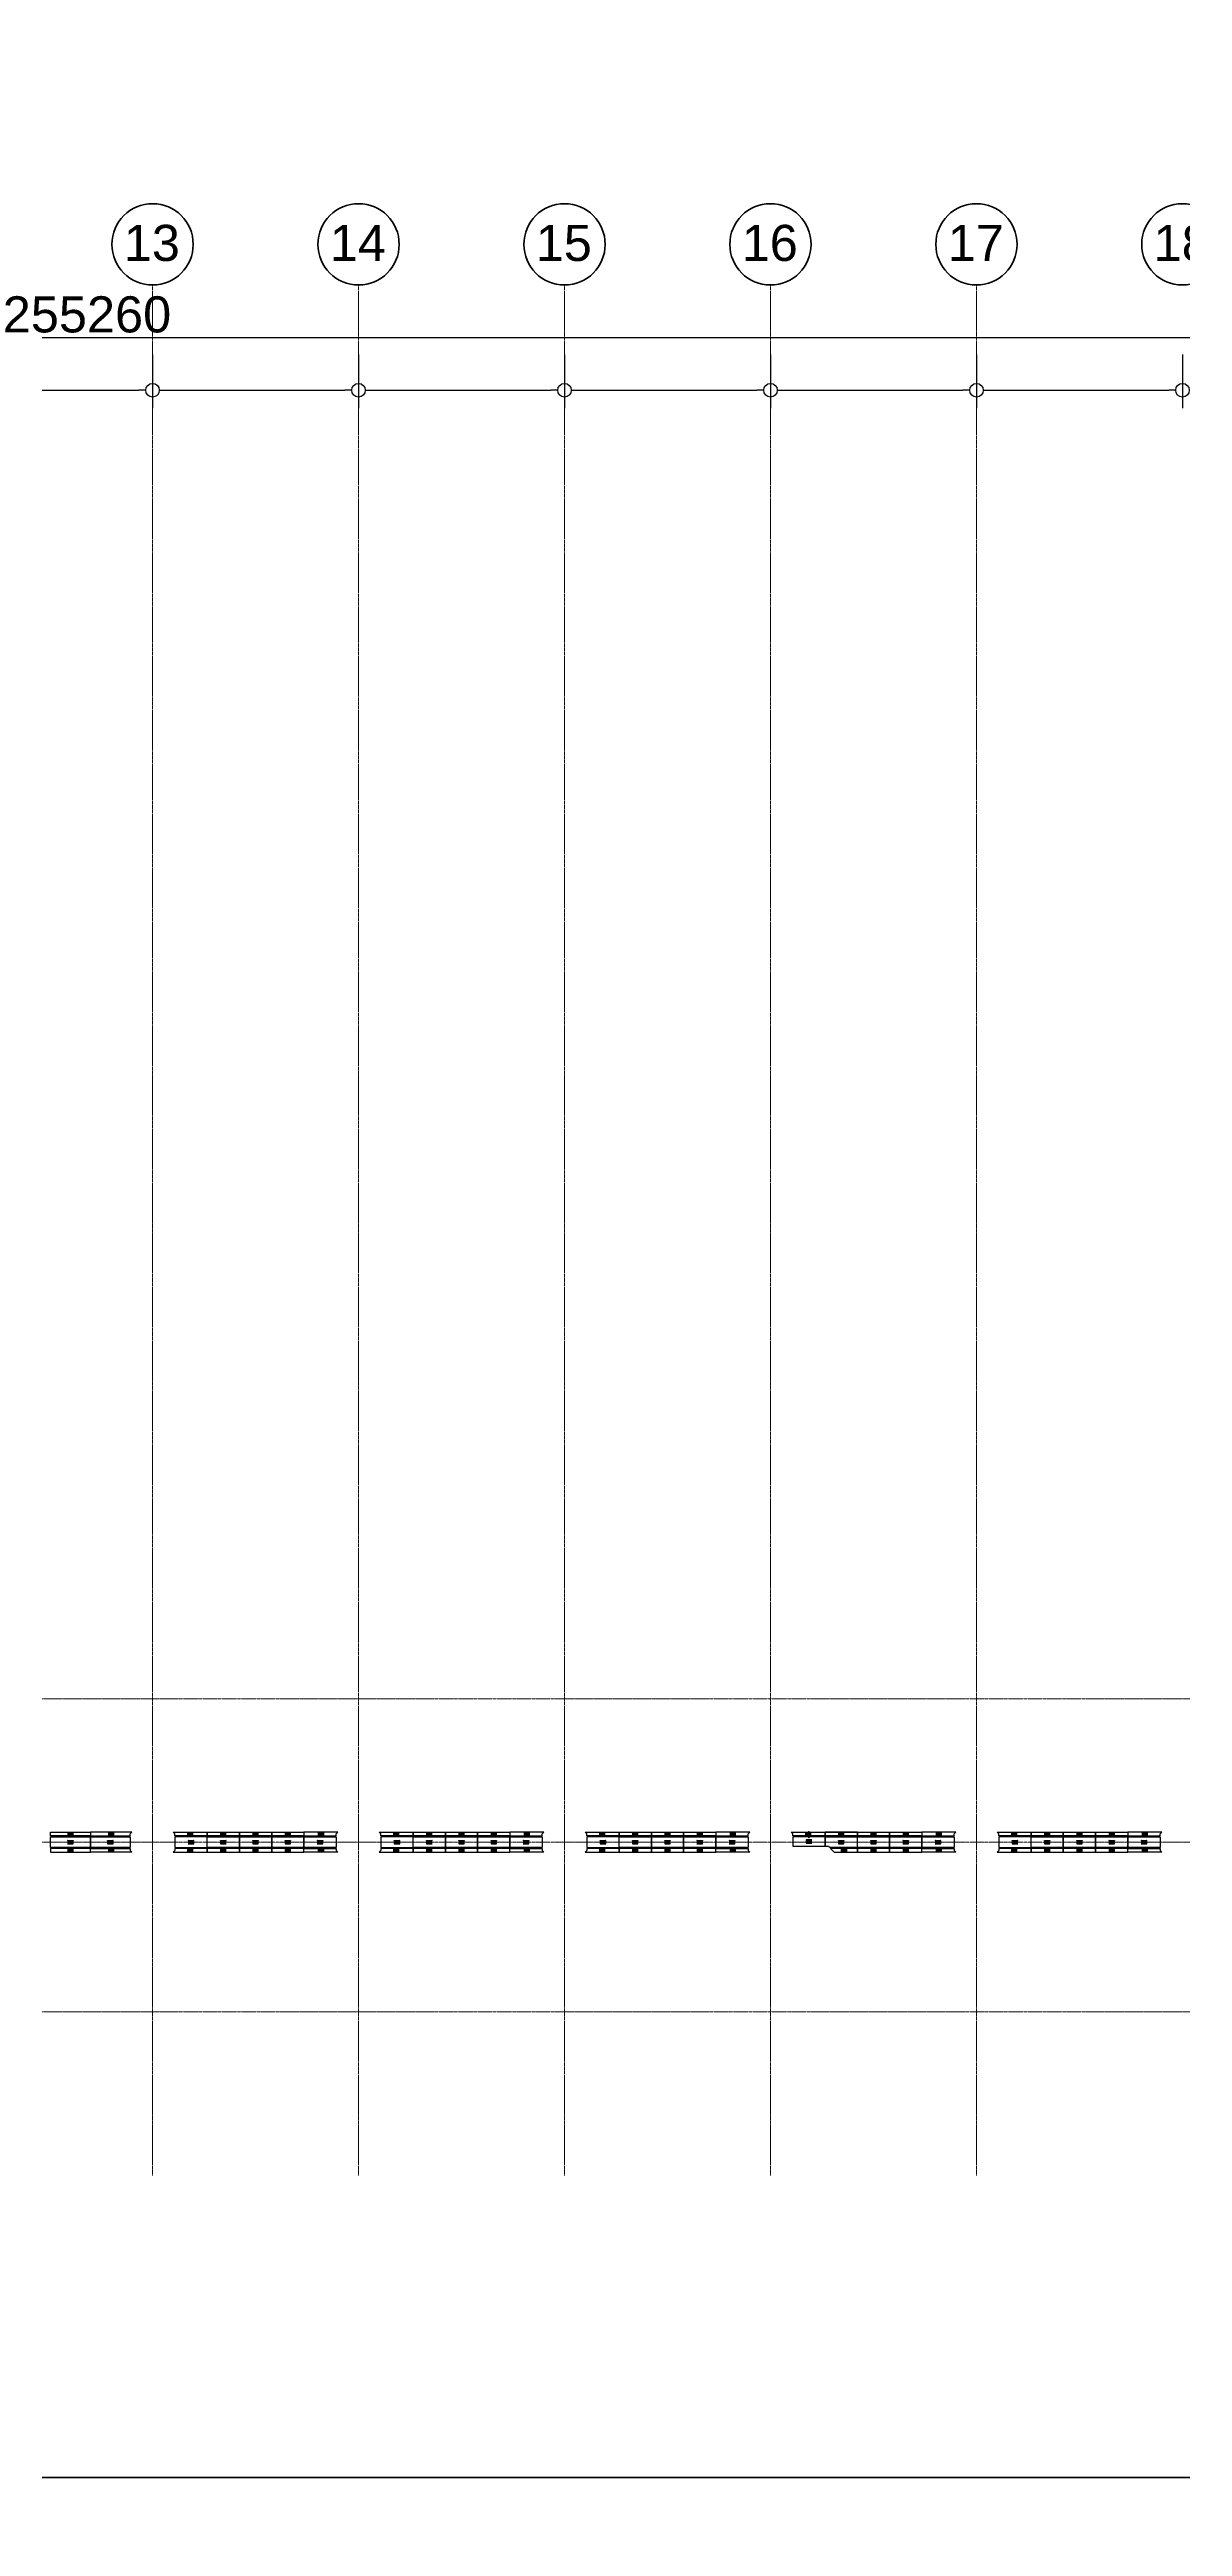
# Model space of a CAD drawing. Header units: millimetres. Extents: x -70132 to 394080, y -1879526 to 121974.
# Drawn here: x 135116 to 197816, y -452602 to -315455 of the extents above; entities that cross this region are included whole.
import ezdxf
from ezdxf.enums import TextEntityAlignment as Align

# ---------------------------------------------------------------- set-up
doc = ezdxf.new("R2010")
doc.units = ezdxf.units.MM
doc.linetypes.add('DPA_Grid _ Level 100', pattern=[10, 5.5, -1.6, 1.3, -1.6])
for name, color, linetype in [('009 - AHP_06_DATA_TEXT', 3, 'Continuous'), ('009 - AHP_06_PANEL_MAIN_COLOR_1', 3, 'Continuous'), ('C0x_300HK_CODE_DEF_SUB', 250, 'Continuous')]:
    doc.layers.add(name, color=color, linetype=linetype)
for name, color, linetype, lineweight in [('A-ANNO-DIMS', 1, 'Continuous', 9), ('S-GRID', 251, 'Continuous', 9), ('S-GRID-IDEN', 3, 'Continuous', 50)]:
    doc.layers.add(name, color=color, linetype=linetype, lineweight=lineweight)
doc.styles.add('Arial', font='arial.ttf', dxfattribs={"height": 1500})
doc.styles.add('Arial_1', font='arial.ttf', dxfattribs={"height": 2000})
doc.styles.add('Arial_2', font='arial.ttf', dxfattribs={"height": 3})
doc.styles.get("Standard").update_dxf_attribs({"font": 'arial.ttf'})
doc.dimstyles.new('DPA-DIM-3_0_C-C', dxfattribs={"dimscale": 304.8, "dimtxt": 1530.3891, "dimasz": 2.46063, "dimexe": 3.28084, "dimexo": 0.0625, "dimgap": 0.82021, "dimtad": 1, "dimdec": 0, "dimzin": 0, "dimdsep": 46, "dimtxsty": 'Arial_2', "dimblk1": 'DOTBLANK', "dimblk2": 'DOTBLANK', "dimsah": 1, "dimcen": 0.09, "dimdle": 3.28084, "dimadec": 8, "dimazin": 0, "dimtfac": 1, "dimtdec": 4, "dimtix": 1, "dimtmove": 0, "dimatfit": 3, "dimfxl": 6.56168, "dimfxlon": 1, "dimtvp": 1, "dimtolj": 1, "dimtzin": 0, "dimarcsym": 2})

# ---------------------------------------------------------------- blocks, each defined once
blk = doc.blocks.new('Grid - 100 Scale-586761-03-CONCOURSE LEVEL - REFLECTED CEILING 1_500')
at = {"layer": 'S-GRID-IDEN'}
blk.add_circle((0, 0), 4.5, dxfattribs=at)
blk = doc.blocks.new('_DotBlank')
at = {"color": 0, "linetype": 'ByBlock', "lineweight": -2}
blk.add_line((-0.5, 0), (-1, 0), dxfattribs=at)
blk.add_circle((0, 0), 0.5, dxfattribs=at)
blk = doc.blocks.new('*D677')
at = {"layer": 'A-ANNO-DIMS', "color": 0, "lineweight": -2, "transparency": 16777216}
for p, q in [((34200, 82375), (34200, 79394)), ((45600, 82375), (45600, 79394)), ((34950, 80394), (44850, 80394))]:
    blk.add_line(p, q, dxfattribs=at)
at = {"layer": 'Defpoints', "color": 0, "transparency": 16777216}
for p in [(34200, 82394), (45600, 82394), (45600, 80394)]:
    blk.add_point(p, dxfattribs=at)
at = {"layer": 'A-ANNO-DIMS', "color": 0, "lineweight": -2, "transparency": 16777216, "xscale": 750, "yscale": 750, "zscale": 750, "rotation": 180}
blk.add_blockref('_DotBlank', (34200, 80394), dxfattribs=at)
at = {"layer": 'A-ANNO-DIMS', "color": 0, "lineweight": -2, "transparency": 16777216, "xscale": 750, "yscale": 750, "zscale": 750}
blk.add_blockref('_DotBlank', (45600, 80394), dxfattribs=at)
at = {"layer": 'A-ANNO-DIMS', "color": 0, "transparency": 16777216, "insert": (39900, 80646), "char_height": 3, "width": 6922.07, "attachment_point": 5, "style": 'Arial_2'}
blk.add_mtext('\\A1;11400', dxfattribs=at)
blk = doc.blocks.new('*D678')
at = {"layer": 'A-ANNO-DIMS', "color": 0, "lineweight": -2, "transparency": 16777216}
for p, q in [((45600, 82375), (45600, 79394)), ((57000, 82375), (57000, 79394)), ((46350, 80394), (56250, 80394))]:
    blk.add_line(p, q, dxfattribs=at)
at = {"layer": 'Defpoints', "color": 0, "transparency": 16777216}
for p in [(45600, 82394), (57000, 82394), (57000, 80394)]:
    blk.add_point(p, dxfattribs=at)
at = {"layer": 'A-ANNO-DIMS', "color": 0, "lineweight": -2, "transparency": 16777216, "xscale": 750, "yscale": 750, "zscale": 750, "rotation": 180}
blk.add_blockref('_DotBlank', (45600, 80394), dxfattribs=at)
at = {"layer": 'A-ANNO-DIMS', "color": 0, "lineweight": -2, "transparency": 16777216, "xscale": 750, "yscale": 750, "zscale": 750}
blk.add_blockref('_DotBlank', (57000, 80394), dxfattribs=at)
at = {"layer": 'A-ANNO-DIMS', "color": 0, "transparency": 16777216, "insert": (51300, 80646), "char_height": 3, "width": 6922.07, "attachment_point": 5, "style": 'Arial_2'}
blk.add_mtext('\\A1;11400', dxfattribs=at)
blk = doc.blocks.new('*D679')
at = {"layer": 'A-ANNO-DIMS', "color": 0, "lineweight": -2, "transparency": 16777216}
for p, q in [((57000, 82375), (57000, 79394)), ((68400, 82375), (68400, 79394)), ((57750, 80394), (67650, 80394))]:
    blk.add_line(p, q, dxfattribs=at)
at = {"layer": 'Defpoints', "color": 0, "transparency": 16777216}
for p in [(57000, 82394), (68400, 82394), (68400, 80394)]:
    blk.add_point(p, dxfattribs=at)
at = {"layer": 'A-ANNO-DIMS', "color": 0, "lineweight": -2, "transparency": 16777216, "xscale": 750, "yscale": 750, "zscale": 750, "rotation": 180}
blk.add_blockref('_DotBlank', (57000, 80394), dxfattribs=at)
at = {"layer": 'A-ANNO-DIMS', "color": 0, "lineweight": -2, "transparency": 16777216, "xscale": 750, "yscale": 750, "zscale": 750}
blk.add_blockref('_DotBlank', (68400, 80394), dxfattribs=at)
at = {"layer": 'A-ANNO-DIMS', "color": 0, "transparency": 16777216, "insert": (62700, 80646), "char_height": 3, "width": 6922.07, "attachment_point": 5, "style": 'Arial_2'}
blk.add_mtext('\\A1;11400', dxfattribs=at)
blk = doc.blocks.new('*D680')
at = {"layer": 'A-ANNO-DIMS', "color": 0, "lineweight": -2, "transparency": 16777216}
for p, q in [((68400, 82375), (68400, 79394)), ((79800, 82375), (79800, 79394)), ((69150, 80394), (79050, 80394))]:
    blk.add_line(p, q, dxfattribs=at)
at = {"layer": 'Defpoints', "color": 0, "transparency": 16777216}
for p in [(68400, 82394), (79800, 82394), (79800, 80394)]:
    blk.add_point(p, dxfattribs=at)
at = {"layer": 'A-ANNO-DIMS', "color": 0, "lineweight": -2, "transparency": 16777216, "xscale": 750, "yscale": 750, "zscale": 750, "rotation": 180}
blk.add_blockref('_DotBlank', (68400, 80394), dxfattribs=at)
at = {"layer": 'A-ANNO-DIMS', "color": 0, "lineweight": -2, "transparency": 16777216, "xscale": 750, "yscale": 750, "zscale": 750}
blk.add_blockref('_DotBlank', (79800, 80394), dxfattribs=at)
at = {"layer": 'A-ANNO-DIMS', "color": 0, "transparency": 16777216, "insert": (74100, 80646), "char_height": 3, "width": 6922.07, "attachment_point": 5, "style": 'Arial_2'}
blk.add_mtext('\\A1;11400', dxfattribs=at)
blk = doc.blocks.new('*D681')
at = {"layer": 'A-ANNO-DIMS', "color": 0, "lineweight": -2, "transparency": 16777216}
for p, q in [((79800, 82375), (79800, 79394)), ((91200, 82375), (91200, 79394)), ((80550, 80394), (90450, 80394))]:
    blk.add_line(p, q, dxfattribs=at)
at = {"layer": 'Defpoints', "color": 0, "transparency": 16777216}
for p in [(79800, 82394), (91200, 82394), (91200, 80394)]:
    blk.add_point(p, dxfattribs=at)
at = {"layer": 'A-ANNO-DIMS', "color": 0, "lineweight": -2, "transparency": 16777216, "xscale": 750, "yscale": 750, "zscale": 750, "rotation": 180}
blk.add_blockref('_DotBlank', (79800, 80394), dxfattribs=at)
at = {"layer": 'A-ANNO-DIMS', "color": 0, "lineweight": -2, "transparency": 16777216, "xscale": 750, "yscale": 750, "zscale": 750}
blk.add_blockref('_DotBlank', (91200, 80394), dxfattribs=at)
at = {"layer": 'A-ANNO-DIMS', "color": 0, "transparency": 16777216, "insert": (85500, 80646), "char_height": 3, "width": 6922.07, "attachment_point": 5, "style": 'Arial_2'}
blk.add_mtext('\\A1;11400', dxfattribs=at)
blk = doc.blocks.new('*D682')
at = {"layer": 'A-ANNO-DIMS', "color": 0, "lineweight": -2, "transparency": 16777216}
for p, q in [((91200, 82375), (91200, 79394)), ((102600, 82375), (102600, 79394)), ((91950, 80394), (101850, 80394))]:
    blk.add_line(p, q, dxfattribs=at)
at = {"layer": 'Defpoints', "color": 0, "transparency": 16777216}
for p in [(91200, 82394), (102600, 82394), (102600, 80394)]:
    blk.add_point(p, dxfattribs=at)
at = {"layer": 'A-ANNO-DIMS', "color": 0, "lineweight": -2, "transparency": 16777216, "xscale": 750, "yscale": 750, "zscale": 750, "rotation": 180}
blk.add_blockref('_DotBlank', (91200, 80394), dxfattribs=at)
at = {"layer": 'A-ANNO-DIMS', "color": 0, "lineweight": -2, "transparency": 16777216, "xscale": 750, "yscale": 750, "zscale": 750}
blk.add_blockref('_DotBlank', (102600, 80394), dxfattribs=at)
at = {"layer": 'A-ANNO-DIMS', "color": 0, "transparency": 16777216, "insert": (96900, 80646), "char_height": 3, "width": 6922.07, "attachment_point": 5, "style": 'Arial_2'}
blk.add_mtext('\\A1;11400', dxfattribs=at)
blk = doc.blocks.new('*D683')
at = {"layer": 'A-ANNO-DIMS', "color": 0, "lineweight": -2, "transparency": 16777216}
for p, q in [((102600, 82375), (102600, 79394)), ((114000, 82375), (114000, 79394)), ((103350, 80394), (113250, 80394))]:
    blk.add_line(p, q, dxfattribs=at)
at = {"layer": 'Defpoints', "color": 0, "transparency": 16777216}
for p in [(102600, 82394), (114000, 82394), (114000, 80394)]:
    blk.add_point(p, dxfattribs=at)
at = {"layer": 'A-ANNO-DIMS', "color": 0, "lineweight": -2, "transparency": 16777216, "xscale": 750, "yscale": 750, "zscale": 750, "rotation": 180}
blk.add_blockref('_DotBlank', (102600, 80394), dxfattribs=at)
at = {"layer": 'A-ANNO-DIMS', "color": 0, "lineweight": -2, "transparency": 16777216, "xscale": 750, "yscale": 750, "zscale": 750}
blk.add_blockref('_DotBlank', (114000, 80394), dxfattribs=at)
at = {"layer": 'A-ANNO-DIMS', "color": 0, "transparency": 16777216, "insert": (108300, 80646), "char_height": 3, "width": 6922.07, "attachment_point": 5, "style": 'Arial_2'}
blk.add_mtext('\\A1;11400', dxfattribs=at)
blk = doc.blocks.new('*D689')
at = {"layer": 'A-ANNO-DIMS', "color": 0, "lineweight": -2, "transparency": 16777216}
for p, q in [((-85660, 82208), (-85660, 84309)), ((169600, 82208), (169600, 84309)), ((-84910, 83309), (168850, 83309))]:
    blk.add_line(p, q, dxfattribs=at)
at = {"layer": 'Defpoints', "color": 0, "transparency": 16777216}
for p in [(169600, 83309), (-85660, 82189), (169600, 82189)]:
    blk.add_point(p, dxfattribs=at)
at = {"layer": 'A-ANNO-DIMS', "color": 0, "lineweight": -2, "transparency": 16777216, "xscale": 750, "yscale": 750, "zscale": 750, "rotation": 180}
blk.add_blockref('_DotBlank', (-85660, 83309), dxfattribs=at)
at = {"layer": 'A-ANNO-DIMS', "color": 0, "lineweight": -2, "transparency": 16777216, "xscale": 750, "yscale": 750, "zscale": 750}
blk.add_blockref('_DotBlank', (169600, 83309), dxfattribs=at)
at = {"layer": 'A-ANNO-DIMS', "color": 0, "transparency": 16777216, "insert": (41970, 84580), "char_height": 2000, "width": 8306.48, "attachment_point": 5, "style": 'Arial_1'}
blk.add_mtext('\\A1;255260', dxfattribs=at)
blk = doc.blocks.new('000_CKST-FAMELINE_CEILING06_CODE_PANEL')
at = {"layer": 'C0x_300HK_CODE_DEF_SUB', "color": 0}
for points in [[(-3000, 4885), (-2775, 4885), (-2775, 5110), (-3000, 5110)], [(-2775, 1435), (2775, 1435), (2775, 4885), (-2775, 4885)], [(-2775, 1885), (2775, 1885), (2775, 2335), (-2775, 2335)], [(-2775, 1435), (2775, 1435), (2775, 1885), (-2775, 1885)], [(-2775, 985), (2775, 985), (2775, 1435), (-2775, 1435)], [(-2775, 535), (2775, 535), (2775, 985), (-2775, 985)], [(-2775, 85), (2775, 85), (2775, 535), (-2775, 535)], [(-2775, -365), (2775, -365), (2775, 85), (-2775, 85)], [(2775, 4885), (3000, 4885), (3000, 5110), (2775, 5110)], [(-3000, -5110), (-2775, -5110), (-2775, -4885), (-3000, -4885)], [(-2775, -815), (2775, -815), (2775, -365), (-2775, -365)], [(-2775, -1265), (2775, -1265), (2775, -815), (-2775, -815)], [(-2775, -1715), (2775, -1715), (2775, -1265), (-2775, -1265)], [(-2775, -2165), (2775, -2165), (2775, -1715), (-2775, -1715)], [(-2775, -2615), (2775, -2615), (2775, -2165), (-2775, -2165)], [(-2775, -3065), (2775, -3065), (2775, -2615), (-2775, -2615)], [(-2775, -3515), (2775, -3515), (2775, -3065), (-2775, -3065)], [(-2775, -3965), (2775, -3965), (2775, -3515), (-2775, -3515)], [(-2775, -4415), (2775, -4415), (2775, -3965), (-2775, -3965)], [(-2775, -4865), (2775, -4865), (2775, -4415), (-2775, -4415)], [(2775, -5110), (3000, -5110), (3000, -4885), (2775, -4885)]]:
    blk.add_lwpolyline(points, close=True, dxfattribs=at)
at = {"layer": 'C0x_300HK_CODE_DEF_SUB', "color": 0, "style": 'Arial'}
for s, p in [('panel_code_name', (-2625, 4580)), ('panel_matt_type', (-2625, 2030)), ('panel_no', (-2625, 1580)), ('panel_name', (-2625, 1130)), ('panel_length', (-2625, 680)), ('panel_length_1', (-2625, 230)), ('panel_length_2', (-2625, -220)), (':', (17, 4580)), (':', (17, 2030)), (':', (17, 1580)), (':', (17, 1130)), (':', (17, 680)), (':', (17, 211)), ('panel_width', (-2625, -670)), ('panel_width_2', (-2625, -1120)), ('panel_width_3', (-2625, -1570)), ('panel_color', (-2625, -2020)), ('panel_shape', (-2625, -2470)), ('panel_add-on', (-2625, -2920)), ('panel_date-create', (-2625, -3370)), ('panel_station', (-2625, -3820)), ('panel_level', (-2625, -4270)), ('panel_zone', (-2625, -4720)), (':', (17, -220)), (':', (17, -670)), (':', (17, -1120)), (':', (17, -1570)), (':', (17, -2020)), (':', (17, -2470)), (':', (17, -2920)), (':', (17, -3370)), (':', (17, -3820)), (':', (17, -4270)), (':', (17, -4720))]:
    blk.add_text(s, height=225, dxfattribs=at).set_placement(p)
at = {"layer": 'C0x_300HK_CODE_DEF_SUB', "color": 0, "lineweight": 30, "flags": 104}
blk.add_attdef('panel_code_name', text='', height=225, dxfattribs=at).set_placement((179, 4805), align=Align.TOP_LEFT)
at = {"layer": 'C0x_300HK_CODE_DEF_SUB', "color": 0, "style": 'Arial'}
for tag, p in [('panel_matt_type', (179, 2030)), ('panel_no', (179, 1580)), ('panel_name', (179, 1130)), ('panel_length', (179, 680)), ('panel_length_2', (179, 230)), ('panel_length_3', (179, -220)), ('panel_width', (179, -670)), ('panel_width_2', (179, -1120)), ('panel_width_3', (179, -1570)), ('panel_color', (179, -2020)), ('panel_shape', (179, -2470)), ('panel_add-on', (179, -2920)), ('panel_date-create', (179, -3370)), ('panel_station', (179, -3820)), ('panel_level', (179, -4270)), ('panel_zone', (179, -4720))]:
    blk.add_attdef(tag, p, '', height=225, dxfattribs=at)
blk = doc.blocks.new('A$C5f3c2f01')
at = {"layer": 'S-GRID', "linetype": 'DPA_Grid _ Level 100'}
for p, q in [((45600, -18460.1), (45600, 86222.4)), ((57000, -18460.1), (57000, 86222.4)), ((68400, -18460.1), (68400, 86222.4)), ((79800, -18460.1), (79800, 86222.4)), ((91200, -18460.1), (91200, 86222.4)), ((206752.4, 7930), (-116311.4, 7930)), ((206752.4, 0), (-116311.4, 0)), ((206752.4, -9385), (-116311.4, -9385))]:
    blk.add_line(p, q, dxfattribs=at)
at = {"layer": 'S-GRID-IDEN', "xscale": 499.9999999999995, "yscale": 499.9999999999995, "zscale": 499.9999999999995}
for p in [(45600, 88472.4), (57000, 88472.4), (68400, 88472.4), (79800, 88472.4), (91200, 88472.4), (102600, 88472.4)]:
    blk.add_blockref('Grid - 100 Scale-586761-03-CONCOURSE LEVEL - REFLECTED CEILING 1_500', p, dxfattribs=at)
at = {"layer": 'S-GRID-IDEN', "lineweight": 9, "char_height": 2000, "width": 3767.931, "attachment_point": 1, "style": 'Arial'}
for s, insert in [('13', (44006, 89551.9)), ('14', (55406, 89551.9)), ('15', (66806, 89551.9)), ('16', (78206, 89551.9)), ('17', (89606, 89551.9)), ('18', (101006, 89551.9))]:
    blk.add_mtext(s, dxfattribs=dict(at, insert=insert))
at = {"layer": 'A-ANNO-DIMS'}
dim = blk.add_linear_dim(base=(169600, 83309.3), p1=(-85660, 82188.7), p2=(169600, 82188.7), dimstyle='DPA-DIM-3_0_C-C', override={"dimpost": '<>', "dimtxsty": 'Arial_1', "dimfxl": 255260}, dxfattribs=at)
dim.commit()
dim.dimension.update_dxf_attribs({"geometry": '*D689', "text_midpoint": (41970, 83309.3), "dimtype": 128})
for base, p1, p2, picture, middle in [((45600, 80394.1), (34200, 82394.1), (45600, 82394.1), '*D677', (39900, 80645.6)), ((57000, 80394.1), (45600, 82394.1), (57000, 82394.1), '*D678', (51300, 80645.6)), ((68400, 80394.1), (57000, 82394.1), (68400, 82394.1), '*D679', (62700, 80645.6)), ((79800, 80394.1), (68400, 82394.1), (79800, 82394.1), '*D680', (74100, 80645.6)), ((91200, 80394.1), (79800, 82394.1), (91200, 82394.1), '*D681', (85500, 80645.6)), ((102600, 80394.1), (91200, 82394.1), (102600, 82394.1), '*D682', (96900, 80645.6)), ((114000, 80394.1), (102600, 82394.1), (114000, 82394.1), '*D683', (108300, 80645.6))]:
    dim = blk.add_linear_dim(base=base, p1=p1, p2=p2, dimstyle='DPA-DIM-3_0_C-C', override={"dimpost": '<>', "dimfxl": 11400}, dxfattribs=at)
    dim.commit()
    dim.dimension.update_dxf_attribs({"geometry": picture, "text_midpoint": middle})

msp = doc.modelspace()

# ---------------------------------------------------------------- linework, layer by layer
at = {"color": 2}
for points in [[(-66720.1, -449883.1), (356364.1, -449883.1), (356364.1, -306918.9), (-66720.1, -306918.9)], [(-66720.1, -592847.4), (356364.1, -592847.4), (356364.1, -449883.1), (-66720.1, -449883.1)]]:
    msp.add_lwpolyline(points, close=True, dxfattribs=at)
for p in [(177144.2, -414138), (136270.2, -414713), (138477.2, -414713), (142944.2, -414713), (144730.2, -414713), (146516.2, -414713), (148302.2, -414713), (150088.2, -414713), (154344.2, -414713), (156130.2, -414713), (157916.2, -414713), (159702.2, -414713), (161488.2, -414713), (165744.2, -414713), (167530.2, -414713), (169316.2, -414713), (171102.2, -414713), (172888.2, -414713), (177144.2, -414463), (178037.2, -414938), (180716.2, -414713), (182502.2, -414713), (184288.2, -414713), (188544.2, -414713), (190330.2, -414713), (192116.2, -414713), (193902.2, -414713), (195688.2, -414713)]:
    msp.add_point(p)
at = {"layer": '009 - AHP_06_PANEL_MAIN_COLOR_1'}
for p, q in [((178037.2, -414413), (179823.2, -414413)), ((179823.2, -415013), (178294.2, -415013)), ((179823.2, -415063), (178344.2, -415063))]:
    msp.add_line(p, q, dxfattribs=at)
for points in [[(137373.7, -414163), (137373.7, -414363), (135166.7, -414363), (135166.7, -414163)], [(139580.7, -414363), (139580.7, -414259.2), (139676.9, -414163), (137373.7, -414163), (137373.7, -414363)], [(142051.2, -414363), (142051.2, -414259.2), (141955.1, -414163), (143837.2, -414163), (143837.2, -414363)], [(145623.2, -414163), (145623.2, -414363), (143837.2, -414363), (143837.2, -414163)], [(147409.2, -414163), (147409.2, -414363), (145623.2, -414363), (145623.2, -414163)], [(149195.2, -414163), (149195.2, -414363), (147409.2, -414363), (147409.2, -414163)], [(150981.2, -414363), (150981.2, -414259.2), (151077.4, -414163), (149195.2, -414163), (149195.2, -414363)], [(153451.2, -414363), (153451.2, -414259.2), (153355.1, -414163), (155237.2, -414163), (155237.2, -414363)], [(157023.2, -414163), (157023.2, -414363), (155237.2, -414363), (155237.2, -414163)], [(158809.2, -414163), (158809.2, -414363), (157023.2, -414363), (157023.2, -414163)], [(160595.2, -414163), (160595.2, -414363), (158809.2, -414363), (158809.2, -414163)], [(162381.2, -414363), (162381.2, -414259.2), (162477.4, -414163), (160595.2, -414163), (160595.2, -414363)], [(164851.2, -414363), (164851.2, -414259.2), (164755.1, -414163), (166637.2, -414163), (166637.2, -414363)], [(168423.2, -414163), (168423.2, -414363), (166637.2, -414363), (166637.2, -414163)], [(170209.2, -414163), (170209.2, -414363), (168423.2, -414363), (168423.2, -414163)], [(171995.2, -414163), (171995.2, -414363), (170209.2, -414363), (170209.2, -414163)], [(173781.2, -414363), (173781.2, -414259.2), (173877.4, -414163), (171995.2, -414163), (171995.2, -414363)], [(178037.2, -414163), (178037.2, -414363), (176251.2, -414363), (176251.2, -414259.2), (176155.1, -414163)], [(178037.2, -414163), (179823.2, -414163), (179823.2, -414363), (178037.2, -414363)], [(179823.2, -414163), (178037.2, -414163), (178037.2, -414363), (179823.2, -414363)], [(181609.2, -414163), (181609.2, -414363), (179823.2, -414363), (179823.2, -414163)], [(183395.2, -414163), (183395.2, -414363), (181609.2, -414363), (181609.2, -414163)], [(185181.2, -414363), (185181.2, -414259.2), (185277.4, -414163), (183395.2, -414163), (183395.2, -414363)], [(187651.2, -414363), (187651.2, -414259.2), (187555.1, -414163), (189437.2, -414163), (189437.2, -414363)], [(191223.2, -414163), (191223.2, -414363), (189437.2, -414363), (189437.2, -414163)], [(193009.2, -414163), (193009.2, -414363), (191223.2, -414363), (191223.2, -414163)], [(194795.2, -414163), (194795.2, -414363), (193009.2, -414363), (193009.2, -414163)], [(196581.2, -414363), (196581.2, -414259.2), (196677.4, -414163), (194795.2, -414163), (194795.2, -414363)], [(137373.7, -414413), (137373.7, -415013), (135166.7, -415013), (135166.7, -414413)], [(135166.7, -415063), (135166.7, -415263), (137373.7, -415263), (137373.7, -415063)], [(137373.7, -415013), (137373.7, -414413), (139580.7, -414413), (139580.7, -415013)], [(137373.7, -415263), (137373.7, -415063), (139580.7, -415063), (139580.7, -415166.9), (139676.9, -415263)], [(143837.2, -415263), (143837.2, -415063), (142051.2, -415063), (142051.2, -415166.9), (141955.1, -415263)], [(143837.2, -415013), (143837.2, -414413), (142051.2, -414413), (142051.2, -415013)], [(145623.2, -414413), (145623.2, -415013), (143837.2, -415013), (143837.2, -414413)], [(143837.2, -415063), (143837.2, -415263), (145623.2, -415263), (145623.2, -415063)], [(147409.2, -414413), (147409.2, -415013), (145623.2, -415013), (145623.2, -414413)], [(145623.2, -415063), (145623.2, -415263), (147409.2, -415263), (147409.2, -415063)], [(149195.2, -414413), (149195.2, -415013), (147409.2, -415013), (147409.2, -414413)], [(147409.2, -415063), (147409.2, -415263), (149195.2, -415263), (149195.2, -415063)], [(149195.2, -415013), (149195.2, -414413), (150981.2, -414413), (150981.2, -415013)], [(149195.2, -415263), (149195.2, -415063), (150981.2, -415063), (150981.2, -415166.9), (151077.4, -415263)], [(155237.2, -415263), (155237.2, -415063), (153451.2, -415063), (153451.2, -415166.9), (153355.1, -415263)], [(155237.2, -415013), (155237.2, -414413), (153451.2, -414413), (153451.2, -415013)], [(157023.2, -414413), (157023.2, -415013), (155237.2, -415013), (155237.2, -414413)], [(155237.2, -415063), (155237.2, -415263), (157023.2, -415263), (157023.2, -415063)], [(158809.2, -414413), (158809.2, -415013), (157023.2, -415013), (157023.2, -414413)], [(157023.2, -415063), (157023.2, -415263), (158809.2, -415263), (158809.2, -415063)], [(160595.2, -414413), (160595.2, -415013), (158809.2, -415013), (158809.2, -414413)], [(158809.2, -415063), (158809.2, -415263), (160595.2, -415263), (160595.2, -415063)], [(160595.2, -415013), (160595.2, -414413), (162381.2, -414413), (162381.2, -415013)], [(160595.2, -415263), (160595.2, -415063), (162381.2, -415063), (162381.2, -415166.9), (162477.4, -415263)], [(166637.2, -415263), (166637.2, -415063), (164851.2, -415063), (164851.2, -415166.9), (164755.1, -415263)], [(166637.2, -415013), (166637.2, -414413), (164851.2, -414413), (164851.2, -415013)], [(168423.2, -414413), (168423.2, -415013), (166637.2, -415013), (166637.2, -414413)], [(166637.2, -415063), (166637.2, -415263), (168423.2, -415263), (168423.2, -415063)], [(170209.2, -414413), (170209.2, -415013), (168423.2, -415013), (168423.2, -414413)], [(168423.2, -415063), (168423.2, -415263), (170209.2, -415263), (170209.2, -415063)], [(171995.2, -414413), (171995.2, -415013), (170209.2, -415013), (170209.2, -414413)], [(170209.2, -415063), (170209.2, -415263), (171995.2, -415263), (171995.2, -415063)], [(171995.2, -415013), (171995.2, -414413), (173781.2, -414413), (173781.2, -415013)], [(171995.2, -415263), (171995.2, -415063), (173781.2, -415063), (173781.2, -415166.9), (173877.4, -415263)], [(176251.2, -414413), (176251.2, -414938), (178037.2, -414938), (178037.2, -414413)], [(179823.2, -414413), (178037.2, -414413), (178037.2, -414938), (178219.2, -414938), (178294.2, -415013), (179823.2, -415013)], [(179823.2, -415063), (178344.2, -415063), (178544.2, -415263), (179823.2, -415263)], [(181609.2, -414413), (181609.2, -415013), (179823.2, -415013), (179823.2, -414413)], [(179823.2, -415063), (179823.2, -415263), (181609.2, -415263), (181609.2, -415063)], [(183395.2, -414413), (183395.2, -415013), (181609.2, -415013), (181609.2, -414413)], [(181609.2, -415063), (181609.2, -415263), (183395.2, -415263), (183395.2, -415063)], [(183395.2, -415013), (183395.2, -414413), (185181.2, -414413), (185181.2, -415013)], [(183395.2, -415263), (183395.2, -415063), (185181.2, -415063), (185181.2, -415166.9), (185277.4, -415263)], [(189437.2, -415263), (189437.2, -415063), (187651.2, -415063), (187651.2, -415166.9), (187555.1, -415263)], [(189437.2, -415013), (189437.2, -414413), (187651.2, -414413), (187651.2, -415013)], [(191223.2, -414413), (191223.2, -415013), (189437.2, -415013), (189437.2, -414413)], [(189437.2, -415063), (189437.2, -415263), (191223.2, -415263), (191223.2, -415063)], [(193009.2, -414413), (193009.2, -415013), (191223.2, -415013), (191223.2, -414413)], [(191223.2, -415063), (191223.2, -415263), (193009.2, -415263), (193009.2, -415063)], [(194795.2, -414413), (194795.2, -415013), (193009.2, -415013), (193009.2, -414413)], [(193009.2, -415063), (193009.2, -415263), (194795.2, -415263), (194795.2, -415063)], [(194795.2, -415013), (194795.2, -414413), (196581.2, -414413), (196581.2, -415013)], [(194795.2, -415263), (194795.2, -415063), (196581.2, -415063), (196581.2, -415166.9), (196677.4, -415263)]]:
    msp.add_lwpolyline(points, close=True, dxfattribs=at)

# ---------------------------------------------------------------- block references
msp.add_blockref('A$C5f3c2f01', (95216.2, -414713))
at = {"layer": '009 - AHP_06_DATA_TEXT', "xscale": 0.03, "yscale": 0.03, "zscale": 0.03, "rotation": 90}
for p, values in [((136270.2, -414263), {'panel_length': '2207', 'panel_width': '199.999999887659'}), ((138525.3, -414263), {'panel_matt_type': 'C06_TZP', 'panel_length': '2303.14718324156', 'panel_width': '200'}), ((142896.2, -414263), {'panel_matt_type': 'C06_TZP', 'panel_length': '1882.14718324156', 'panel_width': '200'}), ((144730.2, -414263), {'panel_length': '1786', 'panel_width': '199.999999887659'}), ((146516.2, -414263), {'panel_length': '1786', 'panel_width': '199.999999887659'}), ((148302.2, -414263), {'panel_length': '1786', 'panel_width': '199.999999887659'}), ((150136.3, -414263), {'panel_matt_type': 'C06_TZP', 'panel_length': '1882.14718324156', 'panel_width': '200'}), ((154296.2, -414263), {'panel_matt_type': 'C06_TZP', 'panel_length': '1882.14718324156', 'panel_width': '200'}), ((156130.2, -414263), {'panel_length': '1786', 'panel_width': '199.999999887659'}), ((157916.2, -414263), {'panel_length': '1786', 'panel_width': '199.999999887659'}), ((159702.2, -414263), {'panel_length': '1786', 'panel_width': '199.999999887659'}), ((161536.3, -414263), {'panel_matt_type': 'C06_TZP', 'panel_length': '1882.14718324156', 'panel_width': '200'}), ((165696.2, -414263), {'panel_matt_type': 'C06_TZP', 'panel_length': '1882.14718324156', 'panel_width': '200'}), ((167530.2, -414263), {'panel_length': '1786', 'panel_width': '199.999999887659'}), ((169316.2, -414263), {'panel_length': '1786', 'panel_width': '199.999999887659'}), ((171102.2, -414263), {'panel_length': '1786', 'panel_width': '199.999999887659'}), ((172936.3, -414263), {'panel_matt_type': 'C06_TZP', 'panel_length': '1882.14718324156', 'panel_width': '200'}), ((177096.2, -414263), {'panel_matt_type': 'C06_TZP', 'panel_length': '1882.14738323307', 'panel_width': '200'}), ((178930.2, -414263), {'panel_length': '1785.9999999085', 'panel_width': '200'}), ((178930.2, -414263), {'panel_length': '1785.9999999085', 'panel_width': '200'}), ((180716.2, -414263), {'panel_length': '1786', 'panel_width': '199.999999887659'}), ((182502.2, -414263), {'panel_length': '1786', 'panel_width': '199.999999887659'}), ((184336.3, -414263), {'panel_matt_type': 'C06_TZP', 'panel_length': '1882.14718324156', 'panel_width': '200'}), ((188496.2, -414263), {'panel_matt_type': 'C06_TZP', 'panel_length': '1882.14718324156', 'panel_width': '200'}), ((190330.2, -414263), {'panel_length': '1786', 'panel_width': '199.999999887659'}), ((192116.2, -414263), {'panel_length': '1786', 'panel_width': '199.999999887659'}), ((193902.2, -414263), {'panel_length': '1786', 'panel_width': '199.999999887659'}), ((195736.3, -414263), {'panel_matt_type': 'C06_TZP', 'panel_length': '1882.14718324156', 'panel_width': '200'}), ((136270.2, -414713), {'panel_length': '2207', 'panel_width': '600'}), ((136270.2, -415163), {'panel_length': '2207', 'panel_width': '199.999999887659'}), ((138477.2, -414713), {'panel_length': '2207', 'panel_width': '599.999999998952'}), ((138525.3, -415163), {'panel_matt_type': 'C06_TZP', 'panel_length': '2303.14718324156', 'panel_width': '200'}), ((142896.2, -415163), {'panel_matt_type': 'C06_TZP', 'panel_length': '1882.14718324156', 'panel_width': '200'}), ((142944.2, -414713), {'panel_length': '1786', 'panel_width': '599.999999998952'}), ((144730.2, -414713), {'panel_length': '1786', 'panel_width': '600'}), ((144730.2, -415163), {'panel_length': '1786', 'panel_width': '199.999999887659'}), ((146516.2, -414713), {'panel_length': '1786', 'panel_width': '600'}), ((146516.2, -415163), {'panel_length': '1786', 'panel_width': '199.999999887659'}), ((148302.2, -414713), {'panel_length': '1786', 'panel_width': '600'}), ((148302.2, -415163), {'panel_length': '1786', 'panel_width': '199.999999887659'}), ((150088.2, -414713), {'panel_length': '1786', 'panel_width': '599.999999998952'}), ((150136.3, -415163), {'panel_matt_type': 'C06_TZP', 'panel_length': '1882.14718324156', 'panel_width': '200'}), ((154296.2, -415163), {'panel_matt_type': 'C06_TZP', 'panel_length': '1882.14718324156', 'panel_width': '200'}), ((154344.2, -414713), {'panel_length': '1786', 'panel_width': '599.999999998952'}), ((156130.2, -414713), {'panel_length': '1786', 'panel_width': '600'}), ((156130.2, -415163), {'panel_length': '1786', 'panel_width': '199.999999887659'}), ((157916.2, -414713), {'panel_length': '1786', 'panel_width': '600'}), ((157916.2, -415163), {'panel_length': '1786', 'panel_width': '199.999999887659'}), ((159702.2, -414713), {'panel_length': '1786', 'panel_width': '600'}), ((159702.2, -415163), {'panel_length': '1786', 'panel_width': '199.999999887659'}), ((161488.2, -414713), {'panel_length': '1786', 'panel_width': '599.999999998952'}), ((161536.3, -415163), {'panel_matt_type': 'C06_TZP', 'panel_length': '1882.14718324156', 'panel_width': '200'}), ((165696.2, -415163), {'panel_matt_type': 'C06_TZP', 'panel_length': '1882.14718324156', 'panel_width': '200'}), ((165744.2, -414713), {'panel_length': '1786', 'panel_width': '599.999999998952'}), ((167530.2, -414713), {'panel_length': '1786', 'panel_width': '600'}), ((167530.2, -415163), {'panel_length': '1786', 'panel_width': '199.999999887659'}), ((169316.2, -414713), {'panel_length': '1786', 'panel_width': '600'}), ((169316.2, -415163), {'panel_length': '1786', 'panel_width': '199.999999887659'}), ((171102.2, -414713), {'panel_length': '1786', 'panel_width': '600'}), ((171102.2, -415163), {'panel_length': '1786', 'panel_width': '199.999999887659'}), ((172888.2, -414713), {'panel_length': '1786', 'panel_width': '599.999999998952'}), ((172936.3, -415163), {'panel_matt_type': 'C06_TZP', 'panel_length': '1882.14718324156', 'panel_width': '200'}), ((177144.2, -414675.5), {'panel_length': '1786.000000183', 'panel_width': '525'}), ((178930.2, -414713), {'panel_length': '1785.99998630281', 'panel_width': '600'}), ((179083.7, -415163), {'panel_matt_type': 'C06_TZP', 'panel_length': '1479.0383843102', 'panel_width': '200.000064880995'}), ((180716.2, -414713), {'panel_length': '1786', 'panel_width': '600'}), ((180716.2, -415163), {'panel_length': '1786', 'panel_width': '199.999999887659'}), ((182502.2, -414713), {'panel_length': '1786', 'panel_width': '600'}), ((182502.2, -415163), {'panel_length': '1786', 'panel_width': '199.999999887659'}), ((184288.2, -414713), {'panel_length': '1786', 'panel_width': '599.999999998952'}), ((184336.3, -415163), {'panel_matt_type': 'C06_TZP', 'panel_length': '1882.14718324156', 'panel_width': '200'}), ((188496.2, -415163), {'panel_matt_type': 'C06_TZP', 'panel_length': '1882.14718324156', 'panel_width': '200'}), ((188544.2, -414713), {'panel_length': '1786', 'panel_width': '599.999999998952'}), ((190330.2, -414713), {'panel_length': '1786', 'panel_width': '600'}), ((190330.2, -415163), {'panel_length': '1786', 'panel_width': '199.999999887659'}), ((192116.2, -414713), {'panel_length': '1786', 'panel_width': '600'}), ((192116.2, -415163), {'panel_length': '1786', 'panel_width': '199.999999887659'}), ((193902.2, -414713), {'panel_length': '1786', 'panel_width': '600'}), ((193902.2, -415163), {'panel_length': '1786', 'panel_width': '199.999999887659'}), ((195688.2, -414713), {'panel_length': '1786', 'panel_width': '599.999999998952'}), ((195736.3, -415163), {'panel_matt_type': 'C06_TZP', 'panel_length': '1882.14718324156', 'panel_width': '200'})]:
    msp.add_blockref('000_CKST-FAMELINE_CEILING06_CODE_PANEL', p, dxfattribs=at).add_auto_attribs(values)

doc.saveas('drawing.dxf')
